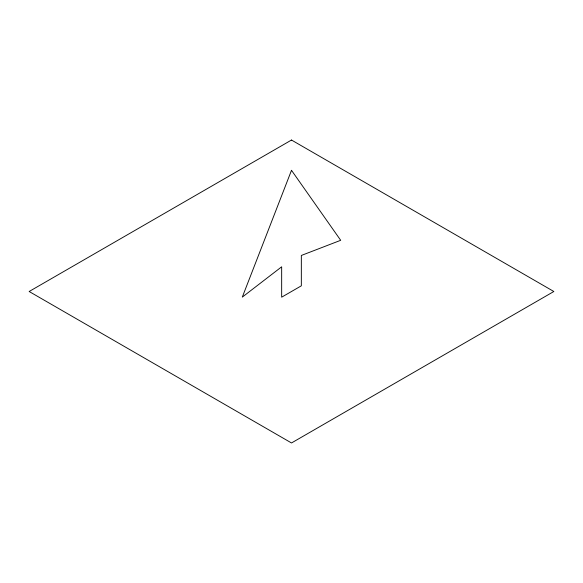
<?xml version="1.0" encoding="UTF-8"?>
<svg xmlns="http://www.w3.org/2000/svg" width="583" height="583" viewBox="0 0 583 583"><rect width="100%" height="100%" fill="white"/><g stroke="black" fill="none" stroke-linecap="round" stroke-linejoin="round"><path stroke-width="0.87" d="M291.5 170.323L242.309 297.104L281.662 266.81L281.662 297.177L301.338 285.823L301.338 255.456L340.691 240.305L291.5 170.323M291.5 140.037L29.15 291.5L291.5 442.963L553.85 291.5L291.5 140.037"/></g></svg>
